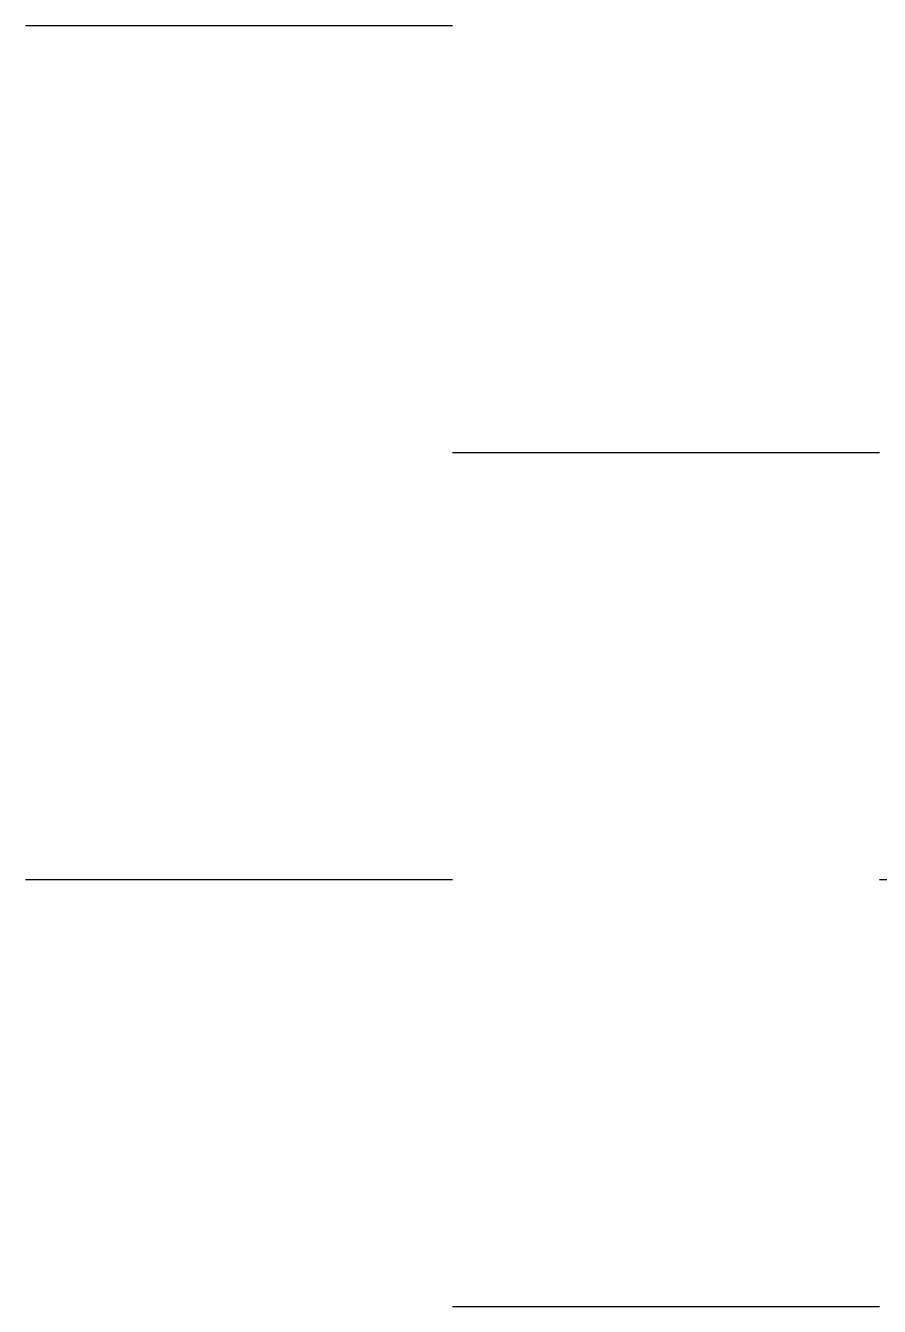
# Model space of a CAD drawing. Header units: metres. Extents: x 255949 to 266337, y 2143972 to 2155317.
# Drawn here: x 262509 to 262699.5, y 2153697.8 to 2153983.5 of the extents above; entities that cross this region are included whole.
import ezdxf

# ---------------------------------------------------------------- set-up
doc = ezdxf.new("R2010")
doc.units = ezdxf.units.M
doc.layers.add('ARABIAN SEA', color=140, linetype='Continuous')

# ---------------------------------------------------------------- blocks, each defined once
blk = doc.blocks.new('4')
at = {"layer": 'ARABIAN SEA', "linetype": 'Continuous'}
for p, q in [((262509, 2153983.5), (262604.25, 2153983.5)), ((262604.25, 2153888.25), (262699.5, 2153888.25)), ((262509, 2153793), (262604.25, 2153793)), ((262699.5, 2153793), (262794.75, 2153793)), ((262604.25, 2153697.75), (262699.5, 2153697.75))]:
    blk.add_line(p, q, dxfattribs=at)

msp = doc.modelspace()

# ---------------------------------------------------------------- block references
msp.add_blockref('4', (0, 0))

doc.saveas('drawing.dxf')
